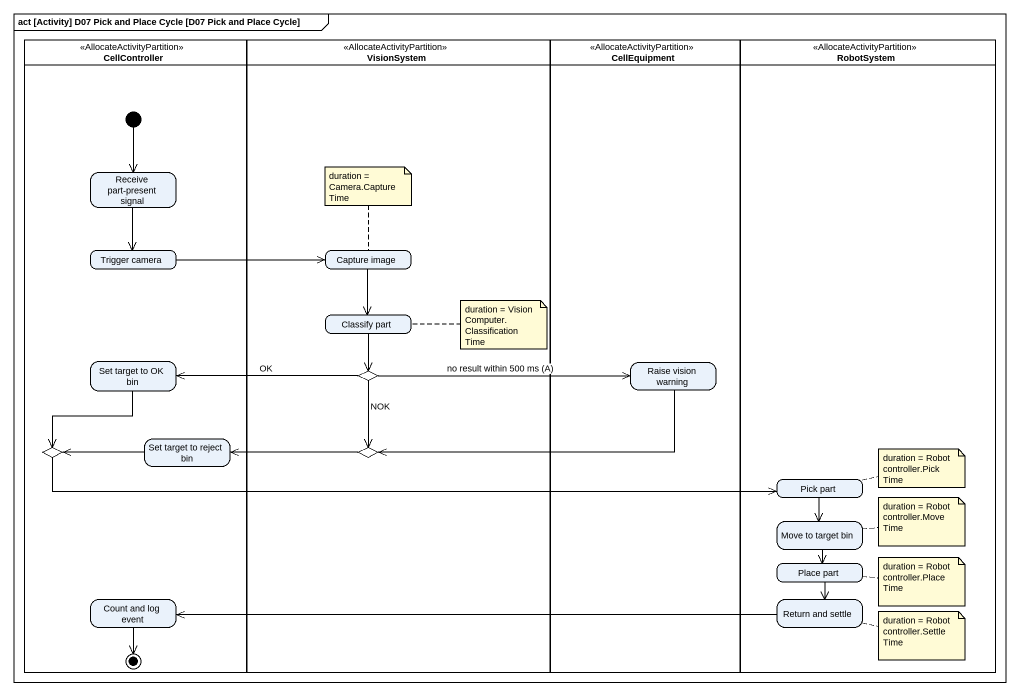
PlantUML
@startuml
mainframe act [Activity] D07 Pick and Place Cycle [D07 Pick and Place Cycle]
hide empty description
state CellController <<AllocateActivityPartition>> {
  state "Receive part-present signal" as Receive_part_present_signal
  state "Trigger camera" as Trigger_camera
  state "Set target to OK bin" as Set_target_to_OK_bin
  state "Set target to reject bin" as Set_target_to_reject_bin
  state choice2 <<choice>>
  state "Count and log event" as Count_and_log_event
  [*] --> Receive_part_present_signal
  Count_and_log_event --> [*]
}
state VisionSystem <<AllocateActivityPartition>> {
  state "Capture image" as Capture_image
  state "Classify part" as Classify_part
  state choice1 <<choice>>
  state choice3 <<choice>>
}
state CellEquipment <<AllocateActivityPartition>> {
  state "Raise vision warning" as Raise_vision_warning
}
state RobotSystem <<AllocateActivityPartition>> {
  state "Pick part" as Pick_part
  state "Move to target bin" as Move_to_target_bin
  state "Place part" as Place_part
  state "Return and settle" as Return_and_settle
}
Receive_part_present_signal --> Trigger_camera
Trigger_camera -right-> Capture_image
Capture_image --> Classify_part
Classify_part --> choice1
Set_target_to_OK_bin --> choice2
Raise_vision_warning -left-> choice3
choice1 -left-> Set_target_to_OK_bin : OK
choice1 -right-> Raise_vision_warning : no result within 500 ms (A)
choice1 --> choice3 : NOK
Set_target_to_reject_bin -left-> choice2
choice2 -right-> Pick_part
choice3 -left-> Set_target_to_reject_bin
Pick_part --> Move_to_target_bin
Move_to_target_bin --> Place_part
Place_part --> Return_and_settle
Return_and_settle -left-> Count_and_log_event
note top of Capture_image : duration = Camera.Capture Time
note right of Classify_part : duration = Vision Computer.Classification Time
note right of Pick_part : duration = Robot controller.Pick Time
note right of Move_to_target_bin : duration = Robot controller.Move Time
note right of Place_part : duration = Robot controller.Place Time
note right of Return_and_settle : duration = Robot controller.Settle Time
@enduml
